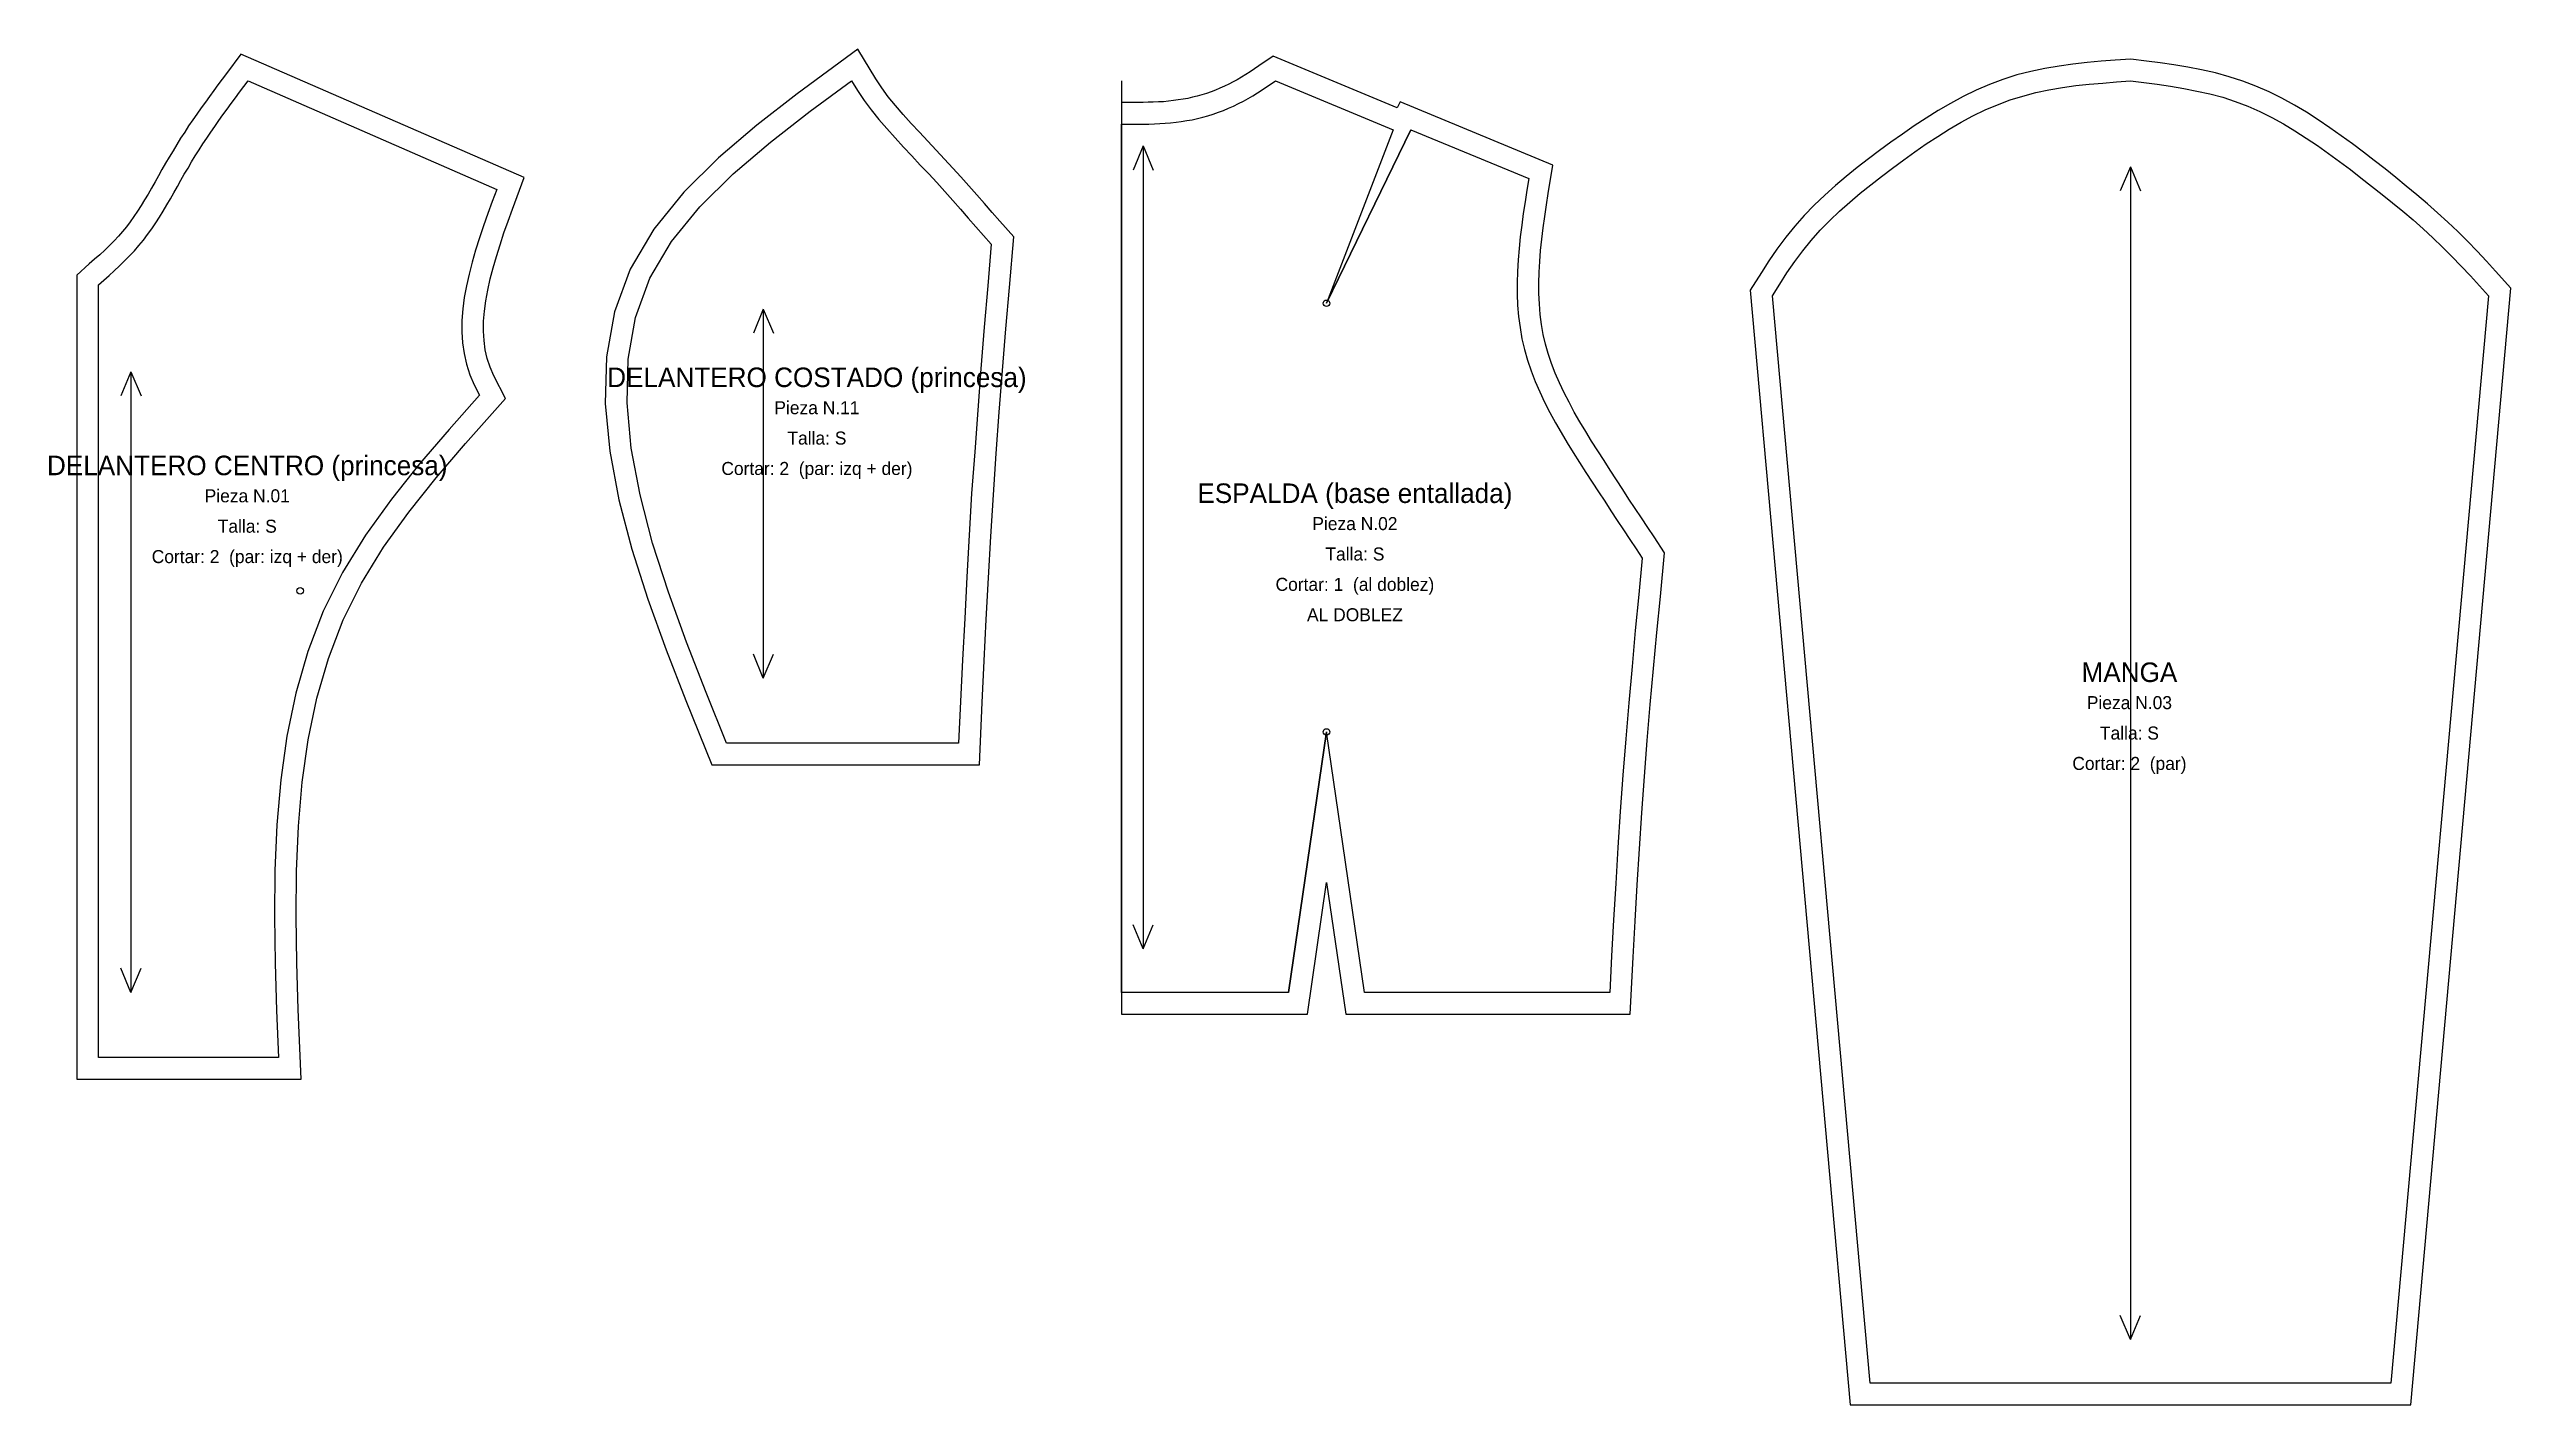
# Model space of a CAD drawing. Header units: centimetres. Extents: x -2 to 111, y -61 to 1.
import ezdxf
from ezdxf.enums import TextEntityAlignment as Align

# ---------------------------------------------------------------- set-up
doc = ezdxf.new("R2010")
doc.units = ezdxf.units.CM
for name, color, linetype in [('CENTROS', 5, 'Continuous'), ('CONSTRUCCION', 8, 'Continuous'), ('CORTE', 1, 'Continuous'), ('COSTURA', 3, 'Continuous'), ('DOBLEZ', 6, 'Continuous'), ('HILO', 2, 'Continuous'), ('TEXTOS', 7, 'Continuous')]:
    doc.layers.add(name, color=color, linetype=linetype)

msp = doc.modelspace()

# ---------------------------------------------------------------- linework, layer by layer
at = {"layer": 'CENTROS'}
for centre in [(56.59, -10.25), (9.3, -23.5), (56.59, -30)]:
    msp.add_circle(centre, 0.15, dxfattribs=at)
at = {"layer": 'CONSTRUCCION'}
for p, q in [((59.67, -2.25), (56.59, -10.25)), ((60.47, -2.25), (56.59, -10.25)), ((54.84, -42), (56.59, -30)), ((58.34, -42), (56.59, -30))]:
    msp.add_line(p, q, dxfattribs=at)
at = {"layer": 'CORTE'}
for points in [[(-1, -46), (9.34, -46), (9.21, -42.79), (9.14, -40.64), (9.11, -38.51), (9.13, -36.41), (9.22, -34.34), (9.39, -32.32), (9.67, -30.36), (10.07, -28.45), (10.6, -26.61), (11.28, -24.84), (12.12, -23.14), (13.14, -21.49), (14.3, -19.88), (15.57, -18.29), (16.91, -16.71), (18.76, -14.63), (18.22, -13.59), (18.05, -13.19), (17.92, -12.79), (17.83, -12.39), (17.77, -11.97), (17.75, -11.53), (17.75, -11.08), (17.79, -10.61), (17.85, -10.13), (17.94, -9.64), (18.05, -9.13), (18.19, -8.62), (18.34, -8.09), (18.51, -7.55), (18.69, -7.01), (18.89, -6.46), (19.09, -5.91), (19.62, -4.46), (6.57, 1.23), (5.9, 0.34), (5.71, 0.08), (5.51, -0.19), (5.32, -0.45), (5.12, -0.72), (4.93, -0.98), (4.73, -1.25), (4.54, -1.53), (4.35, -1.8), (4.16, -2.08), (3.98, -2.36), (3.79, -2.64), (3.61, -2.93), (3.44, -3.22), (3.26, -3.51), (3.1, -3.8), (2.93, -4.09), (2.77, -4.38), (2.61, -4.66), (2.45, -4.94), (2.29, -5.22), (2.13, -5.49), (1.97, -5.75), (1.81, -6), (1.64, -6.25), (1.47, -6.49), (1.29, -6.72), (1.11, -6.94), (0.92, -7.16), (0.72, -7.37), (0.51, -7.59), (0.29, -7.8), (0.06, -8.01), (-0.18, -8.22), (-0.42, -8.43), (-1, -8.95), (-1, -46)], [(32.2, -0.6), (30.34, -2.04), (28.57, -3.54), (26.97, -5.13), (25.59, -6.83), (24.5, -8.67), (23.78, -10.64), (23.41, -12.72), (23.36, -14.86), (23.56, -17.06), (23.98, -19.3), (24.58, -21.58), (25.32, -23.88), (26.16, -26.21), (27.07, -28.55), (28.27, -31.52), (40.6, -31.52), (40.73, -28.65), (40.82, -26.73), (40.91, -24.82), (41.02, -22.9), (41.12, -20.99), (41.24, -19.08), (41.37, -17.17), (41.51, -15.26), (41.66, -13.35), (41.82, -11.43), (41.98, -9.52), (42.18, -7.18), (41.54, -6.46), (41.19, -6.06), (40.83, -5.65), (40.48, -5.25), (40.11, -4.84), (39.74, -4.43), (39.37, -4.02), (38.99, -3.61), (38.6, -3.19), (38.22, -2.78), (37.83, -2.37), (37.45, -1.96), (37.08, -1.55), (36.73, -1.14), (36.4, -0.73), (36.1, -0.32), (35.82, 0.09), (34.99, 1.46), (32.2, -0.6)], [(56.59, -36.93), (57.48, -43), (70.59, -43), (70.73, -40.38), (70.82, -38.72), (70.91, -37.05), (71.01, -35.39), (71.12, -33.72), (71.24, -32.06), (71.37, -30.4), (71.51, -28.74), (71.66, -27.08), (71.82, -25.42), (71.98, -23.76), (72.17, -21.74), (71.69, -21.01), (71.4, -20.58), (71.11, -20.14), (70.82, -19.7), (70.53, -19.27), (70.25, -18.83), (69.96, -18.38), (69.67, -17.94), (69.38, -17.5), (69.09, -17.05), (68.81, -16.6), (68.54, -16.16), (68.27, -15.71), (68.01, -15.26), (67.77, -14.81), (67.54, -14.37), (67.33, -13.92), (67.13, -13.47), (66.96, -13.02), (66.81, -12.57), (66.68, -12.13), (66.58, -11.68), (66.5, -11.22), (66.44, -10.76), (66.4, -10.28), (66.38, -9.8), (66.38, -9.32), (66.39, -8.82), (66.42, -8.32), (66.46, -7.81), (66.52, -7.3), (66.58, -6.78), (66.65, -6.25), (66.73, -5.72), (66.81, -5.19), (67.02, -3.88), (59.99, -0.97), (59.85, -1.24), (54.13, 1.13), (53.48, 0.69), (53.27, 0.55), (53.07, 0.42), (52.87, 0.29), (52.68, 0.17), (52.48, 0.05), (52.29, -0.05), (52.09, -0.16), (51.89, -0.25), (51.68, -0.34), (51.48, -0.43), (51.27, -0.51), (51.06, -0.58), (50.84, -0.65), (50.63, -0.71), (50.42, -0.76), (50.2, -0.81), (49.98, -0.85), (49.76, -0.88), (49.54, -0.91), (49.31, -0.94), (49.08, -0.96), (48.85, -0.97), (48.61, -0.98), (48.38, -0.99), (48.14, -1), (47.89, -1), (47.65, -1), (47.4, -1), (47.14, -1), (47.14, -43), (55.71, -43), (56.59, -36.93)], [(80.72, -61), (106.55, -61), (111.16, -9.56), (110.46, -8.77), (110.04, -8.31), (109.61, -7.85), (109.17, -7.39), (108.72, -6.94), (108.26, -6.51), (107.79, -6.08), (107.32, -5.66), (106.84, -5.25), (106.35, -4.85), (105.87, -4.45), (105.37, -4.06), (104.87, -3.67), (104.37, -3.29), (103.87, -2.91), (103.35, -2.53), (102.83, -2.16), (102.29, -1.8), (101.75, -1.45), (101.19, -1.12), (100.61, -0.8), (100.03, -0.51), (99.42, -0.24), (98.81, -0.01), (98.18, 0.19), (97.55, 0.37), (96.91, 0.51), (96.28, 0.63), (95.64, 0.74), (95.01, 0.83), (94.38, 0.91), (93.66, 1), (92.93, 0.95), (92.29, 0.9), (91.64, 0.84), (90.99, 0.77), (90.35, 0.68), (89.7, 0.57), (89.05, 0.43), (88.4, 0.27), (87.76, 0.06), (87.14, -0.17), (86.53, -0.43), (85.93, -0.72), (85.35, -1.04), (84.77, -1.37), (84.22, -1.72), (83.67, -2.08), (83.13, -2.45), (82.6, -2.83), (82.08, -3.21), (81.56, -3.6), (81.05, -4), (80.54, -4.41), (80.04, -4.83), (79.55, -5.27), (79.07, -5.73), (78.61, -6.2), (78.17, -6.69), (77.75, -7.21), (77.35, -7.75), (76.98, -8.29), (76.63, -8.83), (76.12, -9.65), (80.72, -61)]]:
    msp.add_lwpolyline(points, close=True, dxfattribs=at)
at = {"layer": 'COSTURA'}
for points in [[(0, -9.4), (0.25, -9.18), (0.49, -8.97), (0.73, -8.75), (0.97, -8.52), (1.21, -8.3), (1.44, -8.07), (1.66, -7.83), (1.87, -7.59), (2.08, -7.34), (2.27, -7.08), (2.46, -6.82), (2.64, -6.55), (2.82, -6.28), (2.99, -6), (3.15, -5.72), (3.32, -5.44), (3.48, -5.16), (3.64, -4.87), (3.8, -4.58), (3.96, -4.3), (4.13, -4.02), (4.29, -3.73), (4.46, -3.46), (4.64, -3.18), (4.81, -2.91), (4.99, -2.64), (5.18, -2.37), (5.36, -2.1), (5.55, -1.83), (5.74, -1.57), (5.93, -1.3), (6.12, -1.04), (6.32, -0.78), (6.51, -0.52), (6.7, -0.26), (6.9, 0), (18.36, -5), (18.15, -5.56), (17.95, -6.12), (17.75, -6.68), (17.56, -7.24), (17.38, -7.8), (17.22, -8.35), (17.08, -8.9), (16.96, -9.44), (16.86, -9.98), (16.79, -10.51), (16.75, -11.04), (16.75, -11.56), (16.78, -12.07), (16.85, -12.57), (16.96, -13.06), (17.12, -13.54), (17.32, -14.01), (17.56, -14.48), (16.16, -16.06), (14.8, -17.65), (13.5, -19.27), (12.31, -20.94), (11.25, -22.65), (10.36, -24.44), (9.65, -26.29), (9.1, -28.21), (8.69, -30.19), (8.4, -32.21), (8.22, -34.28), (8.13, -36.38), (8.11, -38.51), (8.14, -40.66), (8.21, -42.83), (8.3, -45), (0, -45)], [(34.7, 0), (34.98, -0.45), (35.28, -0.9), (35.61, -1.34), (35.96, -1.78), (36.33, -2.2), (36.71, -2.63), (37.1, -3.05), (37.49, -3.46), (37.87, -3.88), (38.26, -4.29), (38.63, -4.69), (39, -5.1), (39.37, -5.51), (39.73, -5.91), (40.08, -6.32), (40.44, -6.72), (40.79, -7.12), (41.14, -7.52), (40.98, -9.44), (40.82, -11.35), (40.67, -13.27), (40.52, -15.18), (40.38, -17.1), (40.24, -19.01), (40.13, -20.93), (40.02, -22.85), (39.92, -24.77), (39.82, -26.68), (39.73, -28.6), (39.64, -30.52), (28.94, -30.52), (28, -28.19), (27.1, -25.86), (26.27, -23.56), (25.54, -21.3), (24.96, -19.08), (24.55, -16.92), (24.36, -14.83), (24.41, -12.82), (24.75, -10.9), (25.41, -9.09), (26.41, -7.4), (27.71, -5.8), (29.25, -4.28), (30.97, -2.82), (32.8, -1.4)], [(47.14, -2), (47.4, -2), (47.65, -2), (47.9, -2), (48.15, -2), (48.4, -1.99), (48.66, -1.98), (48.91, -1.97), (49.16, -1.95), (49.41, -1.93), (49.66, -1.91), (49.9, -1.87), (50.15, -1.83), (50.4, -1.79), (50.64, -1.73), (50.89, -1.67), (51.13, -1.61), (51.37, -1.53), (51.61, -1.45), (51.84, -1.36), (52.08, -1.26), (52.31, -1.16), (52.53, -1.05), (52.76, -0.94), (52.98, -0.81), (53.19, -0.69), (53.41, -0.55), (53.62, -0.42), (53.83, -0.28), (54.04, -0.14), (54.24, 0), (59.67, -2.25), (56.59, -10.25), (60.47, -2.25), (65.91, -4.5), (65.82, -5.04), (65.74, -5.58), (65.66, -6.11), (65.59, -6.65), (65.52, -7.19), (65.47, -7.72), (65.42, -8.25), (65.39, -8.78), (65.38, -9.3), (65.38, -9.83), (65.4, -10.34), (65.44, -10.86), (65.51, -11.37), (65.6, -11.88), (65.71, -12.38), (65.85, -12.87), (66.02, -13.36), (66.21, -13.85), (66.42, -14.33), (66.64, -14.81), (66.88, -15.28), (67.14, -15.75), (67.4, -16.21), (67.68, -16.68), (67.96, -17.13), (68.25, -17.59), (68.54, -18.04), (68.83, -18.49), (69.12, -18.93), (69.41, -19.37), (69.7, -19.81), (69.99, -20.25), (70.28, -20.69), (70.57, -21.13), (70.86, -21.56), (71.14, -22), (70.98, -23.66), (70.82, -25.33), (70.67, -26.99), (70.52, -28.66), (70.38, -30.32), (70.24, -31.99), (70.13, -33.66), (70.02, -35.32), (69.92, -36.99), (69.82, -38.66), (69.73, -40.33), (69.64, -42), (58.34, -42), (56.59, -30), (54.84, -42), (47.14, -42)], [(77.14, -9.9), (77.48, -9.37), (77.81, -8.84), (78.17, -8.33), (78.54, -7.83), (78.93, -7.35), (79.34, -6.88), (79.78, -6.44), (80.23, -6.01), (80.7, -5.59), (81.18, -5.18), (81.67, -4.79), (82.17, -4.4), (82.67, -4.02), (83.19, -3.64), (83.7, -3.27), (84.23, -2.91), (84.76, -2.56), (85.29, -2.23), (85.83, -1.91), (86.38, -1.62), (86.94, -1.34), (87.51, -1.1), (88.09, -0.88), (88.68, -0.7), (89.28, -0.54), (89.88, -0.41), (90.5, -0.31), (91.12, -0.22), (91.74, -0.15), (92.37, -0.1), (93, -0.05), (93.64, 0), (94.26, -0.08), (94.87, -0.16), (95.49, -0.25), (96.1, -0.35), (96.7, -0.47), (97.3, -0.6), (97.89, -0.76), (98.47, -0.95), (99.04, -1.17), (99.6, -1.41), (100.15, -1.69), (100.69, -1.98), (101.22, -2.3), (101.74, -2.64), (102.26, -2.98), (102.77, -3.35), (103.27, -3.71), (103.77, -4.09), (104.26, -4.47), (104.75, -4.85), (105.24, -5.23), (105.72, -5.62), (106.19, -6.01), (106.66, -6.41), (107.12, -6.82), (107.57, -7.24), (108.02, -7.66), (108.45, -8.09), (108.88, -8.54), (109.3, -8.99), (109.72, -9.44), (110.13, -9.9), (105.64, -60), (81.64, -60)]]:
    msp.add_lwpolyline(points, close=True, dxfattribs=at)
at = {"layer": 'DOBLEZ'}
msp.add_line((47.14, 0), (47.14, -42), dxfattribs=at)
at = {"layer": 'HILO'}
for p, q in [((48.14, -3), (47.68, -4.11)), ((48.14, -3), (48.14, -40)), ((48.14, -3), (48.61, -4.11)), ((93.64, -3.96), (93.17, -5.07)), ((93.64, -3.96), (93.64, -58)), ((93.64, -3.96), (94.1, -5.07)), ((30.64, -10.52), (30.18, -11.63)), ((30.64, -10.52), (30.64, -27.52)), ((30.64, -10.52), (31.11, -11.63)), ((1.5, -13.4), (1.03, -14.51)), ((1.5, -13.4), (1.5, -42)), ((1.5, -13.4), (1.97, -14.51)), ((30.64, -27.52), (30.18, -26.42)), ((30.64, -27.52), (31.11, -26.42)), ((48.14, -40), (47.68, -38.89)), ((48.14, -40), (48.61, -38.89)), ((1.5, -42), (1.03, -40.89)), ((1.5, -42), (1.97, -40.89)), ((93.64, -58), (93.17, -56.89)), ((93.64, -58), (94.1, -56.89))]:
    msp.add_line(p, q, dxfattribs=at)

# ---------------------------------------------------------------- texts
at = {"layer": 'TEXTOS'}
for s, height, p in [('DELANTERO COSTADO (princesa)', 0.9, (33.11, -13.66)), ('Pieza N.11', 0.6, (33.11, -15.06)), ('Talla: S', 0.6, (33.11, -16.46)), ('DELANTERO CENTRO (princesa)', 0.9, (6.86, -17.72)), ('Cortar: 2  (par: izq + der)', 0.6, (33.11, -17.86)), ('Pieza N.01', 0.6, (6.86, -19.12)), ('ESPALDA (base entallada)', 0.9, (57.9, -19)), ('Talla: S', 0.6, (6.86, -20.52)), ('Pieza N.02', 0.6, (57.9, -20.4)), ('Talla: S', 0.6, (57.9, -21.8)), ('Cortar: 2  (par: izq + der)', 0.6, (6.86, -21.92)), ('Cortar: 1  (al doblez)', 0.6, (57.9, -23.2)), ('AL DOBLEZ', 0.6, (57.9, -24.6)), ('MANGA', 0.9, (93.59, -27.25)), ('Pieza N.03', 0.6, (93.59, -28.65)), ('Talla: S', 0.6, (93.59, -30.05)), ('Cortar: 2  (par)', 0.6, (93.59, -31.45))]:
    msp.add_text(s, height=height, dxfattribs=at).set_placement(p, align=Align.MIDDLE_CENTER)

doc.saveas('drawing.dxf')
